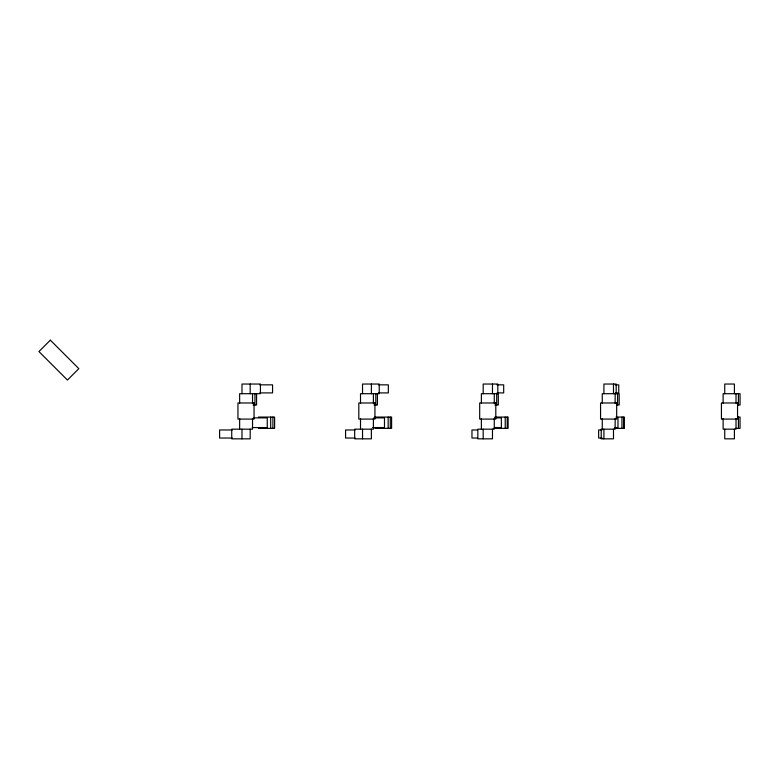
<?xml version="1.0" encoding="UTF-8"?>
<svg xmlns="http://www.w3.org/2000/svg" width="779" height="779" viewBox="0 0 779 779"><rect width="100%" height="100%" fill="white"/><g stroke="black" fill="none" stroke-linecap="round" stroke-linejoin="round"><path stroke-width="1.17" d="M259.748 384.845L272.562 384.845L272.562 392.908L259.748 392.908M378.506 384.845L388.332 384.845L388.332 392.908L378.506 392.908M497.031 384.845L503.692 384.845L503.692 392.908L497.031 392.908M615.332 384.845L618.75 384.845L618.75 392.908L615.332 392.908M253.107 404.992L256.564 404.992L256.564 393.707M373.978 404.992L377.435 404.992L377.435 393.707M494.85 404.992L498.307 404.992L498.307 393.707L481.383 393.707L481.383 403.162M616.871 404.992L619.178 404.992L619.178 393.707L602.255 393.707L602.255 403.162M737.752 404.992L740.05 404.992L740.05 393.707L723.126 393.707L723.126 403.162M258.385 417.077L274.607 417.077L274.607 428.362L258.385 428.362M374.913 417.077L391.603 417.077L391.603 428.362L374.913 428.362M494.782 417.077L508.112 417.077L508.112 428.362L493.818 428.362M615.985 417.077L624.232 417.077L624.232 428.362L614.787 428.362M737.752 417.077L740.05 417.077L740.05 428.362L735.444 428.362M253.37 417.885L267.265 417.885L267.265 427.554L252.23 427.554M373.754 417.885L384.485 417.885L384.485 427.554L372.566 427.554M494.694 417.885L501.364 417.885L501.364 427.554L494.392 427.554M614.612 427.554L617.971 427.554L617.971 417.885M232.269 429.969L219.61 429.969L219.61 438.032L232.269 438.032M355.127 429.969L345.574 429.969L345.574 438.032L355.127 438.032M477.517 429.969L471.967 429.969L471.967 438.032L477.517 438.032M602.079 429.969L598.652 429.969L598.652 438.032L602.079 438.032M738.434 393.707L738.434 404.992M738.434 417.077L738.434 428.362M736.019 393.707L736.019 403.162M736.019 418.527L736.019 429.171L723.126 429.171L723.126 418.527M734.412 393.707L734.412 384.037L724.743 384.037L724.743 393.707M734.412 429.171L734.412 438.84L724.743 438.84L724.743 429.171M623.784 417.077L623.784 428.362M621.963 417.077L621.963 428.362M617.562 393.707L617.562 404.992M616.179 393.707L616.179 384.037L603.91 384.037L603.91 393.707M615.147 393.707L615.147 403.162M615.147 418.527L615.147 429.171L601.222 429.171L601.222 438.84L613.492 438.84L613.492 429.171M613.492 384.037L613.492 393.707M603.91 429.171L603.91 438.84M602.255 418.527L602.255 429.171M507.226 417.077L507.226 428.362M505.23 417.077L505.23 428.362M497.81 393.707L497.81 384.037L483.175 384.037L483.175 393.707M496.69 393.707L496.69 404.992M494.276 393.707L494.276 403.162M494.276 418.527L494.276 429.171L477.848 429.171L477.848 438.84L492.474 438.84L492.474 429.171M492.474 384.037L492.474 393.707M483.184 429.171L483.184 438.84M481.383 418.527L481.383 429.171M390.289 417.077L390.289 428.362M388.166 417.077L388.166 428.362M375.819 393.707L375.819 404.992M373.404 393.707L373.404 403.162M373.404 418.527L373.404 429.171L354.669 429.171L354.669 438.84L371.379 438.84L371.379 429.171M371.379 384.037L371.379 393.707M362.537 393.707L362.537 384.037L379.237 384.037L379.237 393.707L360.511 393.707L360.511 403.162M362.537 429.171L362.537 438.84M360.511 418.527L360.511 429.171M272.903 417.077L272.903 428.362M270.683 417.077L270.683 428.362M254.947 393.707L254.947 404.992M252.532 393.707L252.532 403.162M252.532 418.527L252.532 429.171L231.733 429.171L231.733 438.84L250.186 438.84L250.186 429.171M250.186 384.037L250.186 393.707M241.987 393.707L241.987 384.037L260.429 384.037L260.429 393.707L239.64 393.707L239.64 403.162M241.987 429.171L241.987 438.84M239.64 418.527L239.64 429.171M50.343 340.16L38.95 351.563L67.442 380.055L78.835 368.652L50.343 340.16M254.061 402.977L237.946 402.977L237.946 419.092L254.061 419.092L254.061 402.977M374.933 402.977L358.817 402.977L358.817 419.092L374.933 419.092L374.933 402.977M495.804 402.977L479.689 402.977L479.689 419.092L495.804 419.092L495.804 402.977M616.676 402.977L600.56 402.977L600.56 419.092L616.676 419.092L616.676 402.977M737.547 402.977L721.432 402.977L721.432 419.092L737.547 419.092L737.547 402.977"/></g></svg>
